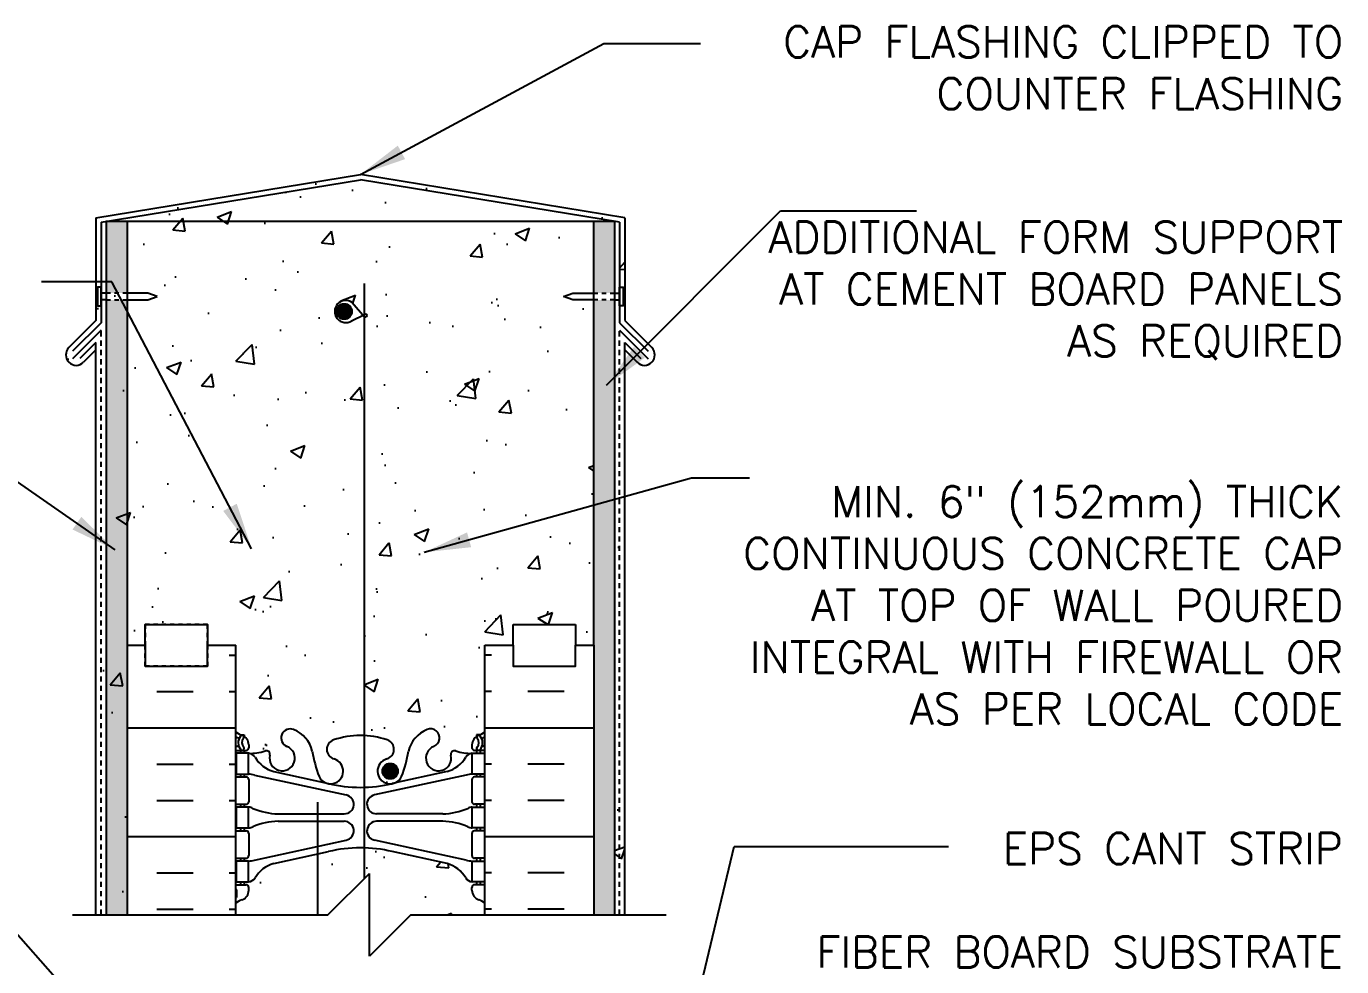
# Model space of a CAD drawing. Header units: inches. Extents: x 98.7 to 149.2, y 191.1 to 275.7.
# Drawn here: x 115.89 to 147.6, y 253.01 to 275.69 of the extents above; entities that cross this region are included whole.
import ezdxf

# ---------------------------------------------------------------- set-up
doc = ezdxf.new("R2010")
doc.units = ezdxf.units.IN
doc.header["$LTSCALE"] = 0.5
doc.header["$MEASUREMENT"] = 0
doc.linetypes.add('DASHED2', pattern=[0.375, 0.25, -0.125])
doc.linetypes.add('HIDDEN2', pattern=[0.1875, 0.125, -0.0625])
for name, color, linetype in [('HATCH', 12, 'Continuous'), ('line25', 2, 'Continuous'), ('LINE3', 3, 'Continuous'), ('LINE50', 5, 'Continuous'), ('LINE9', 9, 'Continuous'), ('TEXT', 4, 'Continuous'), ('Web_Edge', 9, 'Continuous')]:
    doc.layers.add(name, color=color, linetype=linetype)
doc.styles.add('DIM', font='romans.shx', dxfattribs={"width": 0.7})
doc.styles.add('ROMANS', font='romans.shx', dxfattribs={"height": 1.125})
doc.styles.get("Standard").update_dxf_attribs({"font": 'romans.shx', "height": 1.125})
doc.dimstyles.new('ext', dxfattribs={"dimscale": 12, "dimtxt": 0.09375, "dimasz": 0.09375, "dimexe": 0.09375, "dimexo": 0.0625, "dimgap": 0.0625, "dimtad": 0, "dimjust": 1, "dimdec": 1, "dimzin": 3, "dimdsep": 46, "dimlunit": 4, "dimtxsty": 'DIM', "dimcen": 0.09, "dimdle": 0.09375, "dimclrt": 4, "dimadec": 0, "dimazin": 0, "dimtfac": 1, "dimtdec": 1, "dimtmove": 2, "dimatfit": 3, "dimfxl": 1, "dimfrac": 2, "dimtolj": 1, "dimtzin": 0, "dimarcsym": 0})
doc.dimstyles.new('ext_12', dxfattribs={"dimscale": 12, "dimtxt": 0.09375, "dimasz": 0.09375, "dimexe": 0.09375, "dimexo": 0.0625, "dimgap": 0.0625, "dimtad": 1, "dimdec": 1, "dimzin": 3, "dimdsep": 46, "dimlunit": 4, "dimtxsty": 'DIM', "dimcen": 0.09, "dimdle": 0.09375, "dimclrt": 4, "dimadec": 0, "dimazin": 0, "dimtfac": 1, "dimtdec": 1, "dimtmove": 2, "dimatfit": 3, "dimfxl": 1, "dimfrac": 2, "dimtolj": 1, "dimtzin": 0, "dimarcsym": 0})
pattern_1 = [(50, (0, 0), (3.5863, -0.31376), [0.375, -4.125]), (355, (0, 0), (-0.693757, 3.76096), [0.3, -3.3]), (100.4514, (0.299, -0.026), (2.892544, 3.4472), [0.3187, -3.50571]), (46.1842, (0, 1), (5.336207, -0.827596), [0.5625, -6.1875]), (96.6356, (0.4447, 0.931), (4.67331, 4.87059), [0.47805, -5.25857]), (351.1842, (0, 1), (4.67331, 4.87059), [0.45, -4.95]), (21, (0.5, 0.75), (2.984535, -2.013094), [0.375, -4.125]), (326, (0.5, 0.75), (1.216577, 3.62575), [0.3, -3.3]), (71.4514, (0.7487, 0.5822), (4.20111, 1.612656), [0.3187, -3.50571]), (37.5, (0, 0), (0.0607993, 1.664469), [0, -3.26, 0, -3.35, 0, -3.3125]), (7.5, (0, 0), (1.315348, 1.972059), [0, -1.91, 0, -3.185, 0, -1.2625]), (327.5, (-1.115, 0), (2.669112, -0.1127744), [0, -1.25, 0, -3.9, 0, -5.175]), (317.5, (-1.615, 0), (2.91593, 0.500525), [0, -1.625, 0, -2.59, 0, -3.675])]

msp = doc.modelspace()

# ---------------------------------------------------------------- hatches: boundary and pattern name
at = {"layer": 'HATCH'}
h = msp.add_hatch(dxfattribs=at)
h.set_pattern_fill('AR-CONC', color=256, scale=0.5)
h.set_pattern_definition(pattern_1)
h.paths.add_polyline_path([(129.569, 269.089), (129.068, 269.089), (128.845, 269.17), (129.069, 269.251), (129.569, 269.251), (129.569, 270.985), (130.069, 270.985), (123.944, 271.985), (117.694, 270.965), (117.694, 268.942), (117.61, 268.942), (117.61, 269.398), (117.694, 269.398), (117.694, 270.965), (123.944, 271.985), (130.194, 270.965), (130.194, 269.398), (130.279, 269.398), (130.279, 268.942), (130.194, 268.942), (130.194, 269.089), (130.069, 269.089), (130.069, 254.259), (130.319, 254.259), (130.319, 267.882), (130.618, 267.583, 1), (130.971, 267.937), (130.319, 268.589), (130.319, 271.071), (123.944, 272.112), (117.569, 271.071), (117.569, 268.589), (116.918, 267.937, 1), (117.271, 267.583), (117.569, 267.882), (117.569, 254.259), (118.319, 254.259), (118.319, 260.759), (118.757, 260.759), (118.757, 261.259), (120.257, 261.259), (120.257, 260.759), (120.944, 260.759), (120.944, 258.67, 0.064398), (121.054, 258.604), (121.144, 258.604), (121.144, 258.562, -0.249069), (121.254, 258.355), (121.254, 258.287, -0.414214), (121.192, 258.225), (121.144, 258.225), (121.144, 258.155), (121.249, 258.155, 0.10046), (121.643, 258.212, -0.601435), (121.763, 258.107, 2.182095), (122.173, 258.32, -1), (122.336, 258.729, -0.24438), (122.784, 258.208, 0.053157), (122.95, 257.594, 1.553132), (123.309, 258.018, -0.735593), (123.296, 258.476, -0.082755), (123.944, 258.584, -0.082755), (124.593, 258.476, -0.735593), (124.58, 258.018, 1.553132), (124.938, 257.594, 0.053157), (125.104, 258.208, -0.24438), (125.553, 258.729, -1), (125.716, 258.32, 2.182095), (126.126, 258.107, -0.601435), (126.246, 258.212, 0.10046), (126.639, 258.155), (126.744, 258.155), (126.744, 258.225), (126.697, 258.225, -0.414214), (126.634, 258.287), (126.634, 258.355, -0.249069), (126.744, 258.562), (126.744, 258.604), (126.834, 258.604, 0.064398), (126.944, 258.67), (126.944, 260.759), (127.632, 260.759), (127.632, 261.259), (129.132, 261.259), (129.132, 260.759), (129.569, 260.759)])
h.paths.add_polyline_path([(123.747, 269.025), (124.01, 268.722), (124.044, 268.739, -2.114532), (124.044, 268.682), (124.01, 268.722), (123.728, 268.578, -1.846412)], flags=16)
h = msp.add_hatch(dxfattribs=at)
h.set_pattern_fill('AR-SAND', color=256, scale=0.25, style=0)
h.set_pattern_definition([(37.5, (129.7152, 249.90363), (-0.0157483, 0.481706), [0, -0.38, 0, -0.425, 0, -0.40625]), (7.5, (129.7152, 249.90363), (0.442444, 0.705537), [0, -0.205, 0, -0.3425, 0, -0.13125]), (327.5, (129.4077, 249.90363), (0.7785355, 0.001415), [0, -0.125, 0, -0.45, 0, -0.5875]), (317.5, (129.4077, 249.9036), (0.751532, 0.219419), [0, -0.0625, 0, -0.295, 0, -0.3375])])
h.paths.add_polyline_path([(130.069, 251.759), (129.569, 251.759), (129.569, 242.259), (130.069, 242.259)])
h.paths.add_polyline_path([(118.319, 251.759), (117.819, 251.759), (117.819, 242.259), (118.319, 242.259)])
h.paths.add_polyline_path([(118.319, 270.985), (117.819, 270.985), (117.819, 269.251), (118.319, 269.251)])
h.paths.add_polyline_path([(130.069, 270.985), (129.569, 270.985), (129.569, 269.251), (130.069, 269.251)])
h.paths.add_polyline_path([(130.069, 269.089), (129.569, 269.089), (129.569, 260.759), (129.569, 254.259), (130.069, 254.259)])
h.paths.add_polyline_path([(118.319, 260.759), (118.319, 269.089), (117.819, 269.089), (117.819, 254.259), (118.319, 254.259)])
h = msp.add_hatch(dxfattribs=at)
h.set_pattern_fill('INSUL', color=256, scale=7, style=0)
h.set_pattern_definition([(0, (-2805.2172, 657.7682), (0, -2.625), []), (0, (-2805.2172, 656.8932), (0, -2.625), [0.875, -0.875]), (0, (-2805.2172, 656.0182), (0, -2.625), [0.875, -0.875])])
h.paths.add_polyline_path([(118.319, 254.259), (120.944, 254.259), (120.944, 260.759), (120.257, 260.759), (120.257, 260.259), (118.757, 260.259), (118.757, 260.759), (118.319, 260.759)])
h = msp.add_hatch(dxfattribs=at)
h.set_pattern_fill('INSUL', color=256, scale=7, style=0)
h.set_pattern_definition([(180, (3053.106, 657.7682), (0, -2.625), []), (180, (3053.106, 656.8932), (0, -2.625), [0.875, -0.875]), (180, (3053.106, 656.0182), (0, -2.625), [0.875, -0.875])])
h.paths.add_polyline_path([(126.944, 254.259), (129.569, 254.259), (129.569, 260.759), (129.132, 260.759), (129.132, 260.259), (127.632, 260.259), (127.632, 260.759), (126.944, 260.759)])
h = msp.add_hatch(dxfattribs=at)
h.set_pattern_fill('AR-CONC', color=256, scale=0.5)
h.set_pattern_definition(pattern_1)
h.paths.add_polyline_path([(126.944, 216.043, 0.082415), (126.801, 216.122, -0.317837), (126.634, 216.357), (126.634, 216.425, -0.414214), (126.697, 216.487), (126.744, 216.487), (126.744, 216.557), (126.639, 216.557, -0.188973), (126.483, 216.652, 0.196323), (126.034, 216.998), (124.713, 217.289, 0.057795), (123.944, 217.378, 0.057795), (123.176, 217.289), (121.854, 216.998, 0.196323), (121.405, 216.652, -0.188973), (121.249, 216.557), (121.144, 216.557), (121.144, 216.487), (121.192, 216.487, -0.414214), (121.254, 216.425), (121.254, 216.357, -0.317837), (121.088, 216.122, 0.082415), (120.944, 216.043), (120.944, 213.202), (122.944, 213.202), (123.944, 214.202), (123.944, 213.202), (123.944, 212.202), (124.944, 213.202), (126.944, 213.202)])
h.paths.add_polyline_path([(126.944, 223.973), (126.944, 224.35, 0.064398), (126.834, 224.416), (126.744, 224.416), (126.744, 224.458, -0.249069), (126.634, 224.665), (126.634, 224.733, -0.414214), (126.697, 224.795), (126.744, 224.795), (126.744, 224.865), (126.639, 224.865, 0.10046), (126.246, 224.808, -0.601435), (126.126, 224.913, 2.182095), (125.716, 224.7, -1), (125.553, 224.291, -0.24438), (125.104, 224.812, 0.053157), (124.938, 225.426, 1.553132), (124.58, 225.002, -0.735593), (124.593, 224.544, -0.082755), (123.944, 224.436, -0.082755), (123.296, 224.544, -0.735593), (123.309, 225.002, 1.553132), (122.95, 225.426, 0.053157), (122.784, 224.812, -0.24438), (122.336, 224.291, -1), (122.173, 224.7, 2.182095), (121.763, 224.913, -0.601435), (121.643, 224.808, 0.10046), (121.249, 224.865), (121.144, 224.865), (121.144, 224.795), (121.192, 224.795, -0.414214), (121.254, 224.733), (121.254, 224.665, -0.249069), (121.144, 224.458), (121.144, 224.416), (121.054, 224.416, 0.064398), (120.944, 224.35), (120.944, 223.973), (120.944, 221.165), (122.559, 221.165), (122.559, 221.444), (122.785, 221.444), (122.785, 220.915), (122.785, 220.386), (122.559, 220.386), (122.559, 220.665), (120.944, 220.665), (120.944, 220.172, 0.064398), (121.054, 220.106), (121.144, 220.106), (121.144, 220.065, -0.249069), (121.254, 219.857), (121.254, 219.79, -0.414214), (121.192, 219.727), (121.144, 219.727), (121.144, 219.657), (121.249, 219.657, 0.10046), (121.643, 219.715, -0.601435), (121.763, 219.61, 2.182095), (122.173, 219.823, -1), (122.336, 220.231, -0.24438), (122.784, 219.71, 0.053157), (122.95, 219.096, 1.553132), (123.309, 219.521, -0.735593), (123.296, 219.979, -0.082755), (123.944, 220.087, -0.082755), (124.593, 219.979, -0.735593), (124.58, 219.521, 1.553132), (124.938, 219.096, 0.053157), (125.104, 219.71, -0.24438), (125.553, 220.231, -1), (125.716, 219.823, 2.182095), (126.126, 219.61, -0.601435), (126.246, 219.715, 0.10046), (126.639, 219.657), (126.744, 219.657), (126.744, 219.727), (126.697, 219.727, -0.414214), (126.634, 219.79), (126.634, 219.857, -0.249069), (126.744, 220.065), (126.744, 220.106), (126.834, 220.106, 0.064398), (126.944, 220.172), (126.944, 220.665), (125.33, 220.665), (125.33, 220.386), (125.103, 220.386), (125.103, 220.915), (125.103, 221.444), (125.33, 221.444), (125.33, 221.165), (126.944, 221.165)])
h.paths.add_polyline_path([(129.569, 222.915), (126.944, 223.973), (126.944, 221.165), (129.569, 221.165)])
h.paths.add_polyline_path([(120.944, 220.665), (118.319, 220.665), (118.319, 218.915), (120.942, 217.857), (120.944, 217.857)])
h.paths.add_polyline_path([(120.944, 223.973), (118.319, 222.915), (118.319, 221.165), (120.944, 221.165)])
h.paths.add_polyline_path([(126.944, 234.043, 0.082415), (126.801, 234.122, -0.317837), (126.634, 234.357), (126.634, 234.425, -0.414214), (126.697, 234.487), (126.744, 234.487), (126.744, 234.557), (126.639, 234.557, -0.188973), (126.483, 234.652, 0.196323), (126.034, 234.998), (124.713, 235.289, 0.057795), (123.944, 235.378, 0.057795), (123.176, 235.289), (121.854, 234.998, 0.196323), (121.405, 234.652, -0.188973), (121.249, 234.557), (121.144, 234.557), (121.144, 234.487), (121.192, 234.487, -0.414214), (121.254, 234.425), (121.254, 234.357, -0.317837), (121.088, 234.122, 0.082415), (120.944, 234.043), (120.944, 228.48, 0.082415), (121.088, 228.401, -0.317837), (121.254, 228.165), (121.254, 228.098, -0.414214), (121.192, 228.035), (121.144, 228.035), (121.144, 227.965), (121.249, 227.965, -0.188973), (121.405, 227.87, 0.196323), (121.854, 227.524), (123.176, 227.233, 0.057795), (123.944, 227.144, 0.057795), (124.713, 227.233), (126.034, 227.524, 0.196323), (126.483, 227.87, -0.188973), (126.639, 227.965), (126.744, 227.965), (126.744, 228.035), (126.697, 228.035, -0.414214), (126.634, 228.098), (126.634, 228.165, -0.317837), (126.801, 228.401, 0.082415), (126.944, 228.48)])
h.paths.add_polyline_path([(124.913, 240.259), (124.149, 240.259, 0.477564), (123.898, 240.241, 0.246206), (123.74, 240.323), (123.74, 240.259), (122.976, 240.259), (122.976, 237.053, 1.420459), (123.309, 237.521, -0.735593), (123.296, 237.979, -0.082755), (123.944, 238.087, -0.082755), (124.593, 237.979, -0.735593), (124.58, 237.521, 1.420459), (124.913, 237.053)])
h.paths.add_polyline_path([(126.944, 238.759), (126.913, 238.759), (126.913, 240.259), (125.413, 240.259), (125.413, 238.157, -0.053125), (125.553, 238.231, -1), (125.716, 237.823, 2.182095), (126.126, 237.61, -0.601435), (126.246, 237.715, 0.10046), (126.639, 237.657), (126.744, 237.657), (126.744, 237.727), (126.697, 237.727, -0.414214), (126.634, 237.79), (126.634, 237.857, -0.249069), (126.744, 238.065), (126.744, 238.106), (126.834, 238.106, 0.064398), (126.944, 238.172)])
h.paths.add_polyline_path([(122.476, 240.259), (120.976, 240.259), (120.976, 238.759), (120.944, 238.759), (120.944, 238.172, 0.064398), (121.054, 238.106), (121.144, 238.106), (121.144, 238.065, -0.249069), (121.254, 237.857), (121.254, 237.79, -0.414214), (121.192, 237.727), (121.144, 237.727), (121.144, 237.657), (121.249, 237.657, 0.10046), (121.643, 237.715, -0.601435), (121.763, 237.61, 2.182095), (122.173, 237.823, -1), (122.336, 238.231, -0.053125), (122.476, 238.157)])
h.paths.add_polyline_path([(124.149, 242.259), (124.399, 242.259, -0.414214), (124.649, 242.009), (124.649, 241.009, 0.414214), (124.899, 240.759), (124.963, 240.759), (124.963, 242.259), (125.634, 242.276, -0.095423), (125.553, 242.291, -0.24438), (125.104, 242.812, 0.053157), (124.938, 243.426, 1.553132), (124.58, 243.002, -0.735593), (124.593, 242.544, -0.082755), (123.944, 242.436, -0.082755), (123.296, 242.544, -0.735593), (123.309, 243.002, 1.553132), (122.95, 243.426, 0.053157), (122.784, 242.812, -0.24438), (122.336, 242.291, -0.095423), (122.254, 242.276), (122.925, 242.259), (122.925, 240.759), (122.99, 240.759, 0.414214), (123.24, 241.009), (123.24, 242.009, -0.414214), (123.49, 242.259), (123.74, 242.259), (123.74, 240.323, -0.246206), (123.898, 240.241, -0.477564), (124.149, 240.259)])
h.paths.add_polyline_path([(126.634, 242.665), (126.634, 242.733, -0.414214), (126.697, 242.795), (126.744, 242.795), (126.744, 242.865), (126.639, 242.865, 0.10046), (126.246, 242.808, -0.601435), (126.126, 242.913, 2.182095), (125.716, 242.7, -0.825779), (125.634, 242.276), (126.944, 242.274), (126.944, 242.35, 0.064398), (126.834, 242.416), (126.744, 242.416), (126.744, 242.458, -0.249069)])
h.paths.add_polyline_path([(122.173, 242.7, 2.182095), (121.763, 242.913, -0.601435), (121.643, 242.808, 0.10046), (121.249, 242.865), (121.144, 242.865), (121.144, 242.795), (121.192, 242.795, -0.414214), (121.254, 242.733), (121.254, 242.665, -0.249069), (121.144, 242.458), (121.144, 242.416), (121.054, 242.416, 0.064398), (120.944, 242.35), (120.944, 242.259), (122.254, 242.276, -0.825779)])
h.paths.add_polyline_path([(126.944, 251.759), (125.163, 251.759), (124.163, 250.759), (124.163, 252.759), (123.163, 251.759), (120.944, 251.759), (120.944, 246.48, 0.082415), (121.088, 246.401, -0.317837), (121.254, 246.165), (121.254, 246.098, -0.414214), (121.192, 246.035), (121.144, 246.035), (121.144, 245.965), (121.249, 245.965, -0.188973), (121.405, 245.87, 0.196323), (121.854, 245.524), (123.176, 245.233, 0.057795), (123.944, 245.144, 0.057795), (124.713, 245.233), (126.034, 245.524, 0.196323), (126.483, 245.87, -0.188973), (126.639, 245.965), (126.744, 245.965), (126.744, 246.035), (126.697, 246.035, -0.414214), (126.634, 246.098), (126.634, 246.165, -0.317837), (126.801, 246.401, 0.082415), (126.944, 246.48)])
h.paths.add_polyline_path([(126.483, 255.15, 0.196323), (126.034, 255.496), (124.713, 255.786, 0.057795), (123.944, 255.876, 0.057795), (123.176, 255.786), (121.854, 255.496, 0.196323), (121.405, 255.15, -0.188973), (121.249, 255.055), (121.144, 255.055), (121.144, 254.985), (121.192, 254.985, -0.414214), (121.254, 254.922), (121.254, 254.855, -0.317837), (121.088, 254.619, 0.082415), (120.944, 254.54), (120.944, 254.259), (123.163, 254.259), (124.163, 255.259), (124.163, 253.259), (125.163, 254.259), (126.944, 254.259), (126.944, 254.54, 0.082415), (126.801, 254.619, -0.317837), (126.634, 254.855), (126.634, 254.922, -0.414214), (126.697, 254.985), (126.744, 254.985), (126.744, 255.055), (126.639, 255.055, -0.188973)])
at = {"layer": 'LINE3'}
msp.add_hatch(color=256, dxfattribs=at).paths.add_polyline_path([(123.742, 268.809, 1), (123.367, 268.809, 1)])
h = msp.add_hatch(color=256, dxfattribs=at)
h.paths.add_polyline_path([(124.847, 257.759, 0.831395), (124.478, 257.759)])
h.paths.add_polyline_path([(124.85, 257.724, 0.045935), (124.847, 257.759), (124.478, 257.759, 0.045935), (124.475, 257.724, 1)])

# ---------------------------------------------------------------- linework, layer by layer
at = {"layer": 'HATCH', "color": 6}
for p, q in [((117.569, 271.071), (123.944, 272.112)), ((130.319, 271.071), (123.944, 272.112)), ((117.569, 271.071), (117.569, 268.589)), ((130.319, 271.071), (130.319, 268.589)), ((117.569, 268.589), (116.918, 267.937)), ((130.319, 268.589), (130.971, 267.937)), ((117.569, 268.059), (117.183, 267.672)), ((130.319, 268.059), (130.706, 267.672)), ((117.569, 267.882), (117.271, 267.583)), ((130.319, 267.882), (130.618, 267.583))]:
    msp.add_line(p, q, dxfattribs=at)
at = {"layer": 'HATCH'}
for p, q in [((117.694, 270.965), (123.944, 271.985)), ((130.194, 270.965), (123.944, 271.985)), ((117.694, 270.965), (117.694, 268.537)), ((117.819, 270.985), (117.819, 270.985)), ((130.069, 270.985), (130.069, 270.985)), ((130.194, 270.965), (130.194, 268.537)), ((117.819, 269.251), (117.694, 269.251)), ((117.819, 269.089), (117.694, 269.089)), ((117.694, 268.36), (117.003, 267.669)), ((117.694, 268.537), (117.006, 267.849)), ((130.194, 268.537), (130.883, 267.849)), ((130.194, 268.36), (130.885, 267.669)), ((117.569, 254.259), (117.569, 268.059)), ((130.319, 254.259), (130.319, 268.059))]:
    msp.add_line(p, q, dxfattribs=at)
at = {"layer": 'HATCH', "linetype": 'HIDDEN2'}
for p, q in [((118.319, 269.251), (117.819, 269.251)), ((129.569, 269.251), (130.069, 269.251)), ((117.819, 269.089), (118.319, 269.089)), ((130.069, 269.089), (129.569, 269.089))]:
    msp.add_line(p, q, dxfattribs=at)
at = {"layer": 'HATCH', "linetype": 'Continuous'}
for p, q in [((118.82, 269.251), (118.319, 269.251)), ((119.044, 269.17), (118.82, 269.251)), ((128.845, 269.17), (129.069, 269.251)), ((129.069, 269.251), (129.569, 269.251)), ((130.069, 269.251), (130.194, 269.251)), ((118.319, 269.089), (118.82, 269.089)), ((118.82, 269.089), (119.044, 269.17)), ((129.068, 269.089), (128.845, 269.17)), ((129.569, 269.089), (129.068, 269.089)), ((130.069, 269.089), (130.194, 269.089))]:
    msp.add_line(p, q, dxfattribs=at)
at = {"layer": 'HATCH'}
for points in [[(117.694, 268.942), (117.694, 269.398), (117.61, 269.398), (117.61, 268.942)], [(130.194, 268.942), (130.194, 269.398), (130.279, 269.398), (130.279, 268.942)]]:
    msp.add_lwpolyline(points, close=True, dxfattribs=at)
at = {"layer": 'HATCH', "color": 6}
for centre, start, end in [((117.094, 267.76), 135, 315), ((130.794, 267.76), 225, 45)]:
    msp.add_arc(centre, 0.25, start, end, dxfattribs=at)
at = {"layer": 'line25'}
for p, q in [((118.319, 270.985), (118.319, 260.759)), ((129.569, 260.759), (129.569, 270.985)), ((123.747, 269.025), (124.044, 268.682)), ((123.732, 268.58), (124.044, 268.739)), ((120.944, 254.259), (120.944, 260.759)), ((126.944, 254.259), (126.944, 260.759))]:
    msp.add_line(p, q, dxfattribs=at)
for centre, radius, start, end in [((123.592, 268.808), 0.267, 54.3831, 302.2172), ((124.068, 268.711), 0.0369, 230.6206, 129.3794)]:
    msp.add_arc(centre, radius, start, end, dxfattribs=at)
at = {"layer": 'LINE3'}
for p, q in [((124.044, 255.14), (124.044, 269.485)), ((122.921, 254.259), (122.921, 256.979))]:
    msp.add_line(p, q, dxfattribs=at)
for centre in [(123.554, 268.809), (124.663, 257.724)]:
    msp.add_circle(centre, 0.188, dxfattribs=at)
at = {"layer": 'LINE50', "color": 9, "linetype": 'DASHED2'}
for p, q in [((117.694, 254.259), (117.694, 268.36)), ((130.194, 254.259), (130.194, 268.36))]:
    msp.add_line(p, q, dxfattribs=at)
at = {"layer": 'LINE50'}
for p, q in [((127.632, 260.759), (127.632, 261.259)), ((127.632, 261.259), (129.132, 261.259)), ((129.132, 261.259), (129.132, 260.759)), ((118.319, 260.759), (118.319, 254.259)), ((126.944, 260.759), (127.632, 260.759)), ((129.132, 260.759), (129.569, 260.759))]:
    msp.add_line(p, q, dxfattribs=at)
for points in [[(118.319, 260.759), (118.757, 260.759), (118.757, 261.259), (120.257, 261.259), (120.257, 260.759), (120.944, 260.759)], [(118.319, 260.759), (118.757, 260.759), (118.757, 260.259), (120.257, 260.259), (120.257, 260.759), (120.944, 260.759)], [(126.944, 260.759), (127.632, 260.759), (127.632, 260.259), (129.132, 260.259), (129.132, 260.759), (129.569, 260.759), (129.569, 254.259)]]:
    msp.add_lwpolyline(points, dxfattribs=at)
at = {"layer": 'LINE9'}
for p, q in [((117.819, 270.985), (117.819, 254.259)), ((117.819, 270.985), (118.319, 270.985)), ((129.569, 270.985), (130.069, 270.985)), ((130.069, 270.985), (130.069, 254.259)), ((123.163, 254.259), (124.163, 255.259)), ((124.163, 253.259), (124.163, 255.259)), ((117.007, 254.259), (123.163, 254.259)), ((125.163, 254.259), (124.163, 253.259)), ((125.163, 254.259), (131.319, 254.259))]:
    msp.add_line(p, q, dxfattribs=at)
at = {"layer": 'LINE9', "linetype": 'DASHED2', "ltscale": 0.15}
for points in [[(120.257, 260.759), (120.257, 260.759), (120.257, 261.259), (118.757, 261.259), (118.757, 260.759), (118.757, 260.759)], [(127.632, 260.759), (127.632, 260.759), (127.632, 261.259), (129.132, 261.259), (129.132, 260.759), (129.132, 260.759)], [(120.257, 260.759), (120.257, 260.759), (120.257, 260.259), (118.757, 260.259), (118.757, 260.759), (118.757, 260.759)], [(127.632, 260.759), (127.632, 260.759), (127.632, 260.259), (129.132, 260.259), (129.132, 260.759), (129.132, 260.759)]]:
    msp.add_lwpolyline(points, dxfattribs=at)
at = {"layer": 'TEXT', "color": 2}
msp.add_line((118.319, 270.985), (129.569, 270.985), dxfattribs=at)
at = {"layer": 'Web_Edge'}
for p, q in [((121.054, 258.604), (121.144, 258.604)), ((121.144, 258.604), (121.144, 258.562)), ((126.834, 258.604), (126.744, 258.604)), ((126.744, 258.604), (126.744, 258.562)), ((120.944, 258.325), (120.986, 258.325)), ((120.944, 258.225), (121.192, 258.225)), ((121.054, 258.225), (121.054, 258.155)), ((121.144, 258.225), (121.144, 258.155)), ((121.254, 258.355), (121.254, 258.287)), ((126.634, 258.355), (126.634, 258.287)), ((126.944, 258.225), (126.697, 258.225)), ((126.744, 258.225), (126.744, 258.155)), ((126.834, 258.225), (126.834, 258.155)), ((126.944, 258.325), (126.902, 258.325)), ((120.944, 257.585), (121.192, 257.585)), ((121.054, 257.655), (121.054, 257.585)), ((121.144, 257.655), (121.144, 257.585)), ((121.254, 257.522), (121.254, 256.987)), ((121.393, 257.631), (123.605, 257.15)), ((121.854, 257.714), (123.176, 257.423)), ((126.495, 257.631), (124.284, 257.15)), ((126.034, 257.714), (124.713, 257.423)), ((126.634, 257.522), (126.634, 256.987)), ((126.944, 257.585), (126.697, 257.585)), ((126.744, 257.655), (126.744, 257.585)), ((126.834, 257.655), (126.834, 257.585)), ((120.944, 256.925), (121.192, 256.925)), ((121.054, 256.925), (121.054, 256.855)), ((121.144, 256.925), (121.144, 256.855)), ((126.944, 256.925), (126.697, 256.925)), ((126.744, 256.925), (126.744, 256.855)), ((126.834, 256.925), (126.834, 256.855)), ((121.959, 256.695), (123.555, 256.695)), ((125.93, 256.695), (124.333, 256.695)), ((120.944, 256.285), (121.192, 256.285)), ((121.054, 256.355), (121.054, 256.285)), ((121.144, 256.355), (121.144, 256.285)), ((121.959, 256.515), (123.555, 256.515)), ((125.93, 256.515), (124.333, 256.515)), ((126.944, 256.285), (126.697, 256.285)), ((126.744, 256.355), (126.744, 256.285)), ((126.834, 256.355), (126.834, 256.285)), ((121.254, 256.222), (121.254, 255.687)), ((121.393, 255.579), (123.605, 256.06)), ((126.495, 255.579), (124.284, 256.06)), ((126.634, 256.222), (126.634, 255.687)), ((120.944, 255.625), (121.192, 255.625)), ((121.054, 255.625), (121.054, 255.555)), ((121.144, 255.625), (121.144, 255.555)), ((121.854, 255.496), (123.176, 255.786)), ((126.034, 255.496), (124.713, 255.786)), ((126.944, 255.625), (126.697, 255.625)), ((126.744, 255.625), (126.744, 255.555)), ((126.834, 255.625), (126.834, 255.555)), ((120.944, 254.985), (121.192, 254.985)), ((121.054, 255.055), (121.054, 254.985)), ((121.144, 255.055), (121.144, 254.985)), ((126.944, 254.985), (126.697, 254.985)), ((126.744, 255.055), (126.744, 254.985)), ((126.834, 255.055), (126.834, 254.985)), ((120.954, 254.865), (120.954, 254.679)), ((121.254, 254.855), (121.254, 254.922)), ((126.634, 254.855), (126.634, 254.922)), ((126.934, 254.865), (126.934, 254.679))]:
    msp.add_line(p, q, dxfattribs=at)
for points in [[(120.949, 257.655), (121.249, 257.655), (121.249, 258.155), (120.949, 258.155)], [(126.939, 257.655), (126.639, 257.655), (126.639, 258.155), (126.939, 258.155)], [(120.949, 256.355), (121.249, 256.355), (121.249, 256.855), (120.949, 256.855)], [(126.939, 256.355), (126.639, 256.355), (126.639, 256.855), (126.939, 256.855)], [(120.949, 255.055), (121.249, 255.055), (121.249, 255.555), (120.949, 255.555)], [(126.939, 255.055), (126.639, 255.055), (126.639, 255.555), (126.939, 255.555)]]:
    msp.add_lwpolyline(points, close=True, dxfattribs=at)
for centre, radius, start, end in [((121.254, 259.062), 0.5, 231.6833, 250.5288), ((121.254, 259.062), 0.6, 238.8907, 245.0748), ((121.248, 258.409), 0.25, 140.1145, 222.4609), ((120.993, 258.5), 0.02, 340.7916, 65.0748), ((121.09, 258.54), 0.045, 319.1879, 141.448), ((121.004, 258.355), 0.25, 0, 70.5288), ((121.248, 258.409), 0.16, 140.0001, 222.4609), ((122.254, 258.524), 0.22, 68.1963, 248.1963), ((122.059, 258.037), 0.745, 13.2652, 68.1963), ((123.374, 258.249), 0.24, 108.923, 254.2747), ((123.944, 256.584), 2, 90, 108.923), ((123.944, 256.584), 2, 71.077, 90), ((124.515, 258.249), 0.24, 285.7253, 71.077), ((125.829, 258.037), 0.745, 111.8037, 166.7348), ((125.634, 258.524), 0.22, 291.8037, 111.8037), ((126.884, 258.355), 0.25, 109.4712, 180), ((126.798, 258.54), 0.045, 38.552, 220.8121), ((126.641, 258.409), 0.16, 317.5391, 39.9999), ((126.634, 259.062), 0.5, 289.4712, 308.3167), ((126.641, 258.409), 0.25, 317.5391, 39.8855), ((126.896, 258.5), 0.02, 114.9252, 199.2084), ((126.634, 259.062), 0.6, 294.9252, 301.1093), ((120.986, 258.345), 0.02, 270, 14.1541), ((121.097, 258.271), 0.045, 222.4609, 42.4609), ((121.192, 258.287), 0.0625, 270, 0), ((121.305, 259.153), 1, 266.7879, 289.9067), ((121.206, 257.909), 0.25, 37.2777, 80.0823), ((121.675, 258.128), 0.09, 346.6795, 108.8651), ((122.059, 258.037), 0.305, 166.6795, 68.1963), ((125.747, 258.679), 3, 189.0273, 201.1984), ((122.141, 258.679), 3, 338.8016, 350.9727), ((125.829, 258.037), 0.305, 111.8037, 13.3205), ((126.214, 258.128), 0.09, 71.1349, 193.3205), ((126.583, 259.153), 1, 250.0933, 273.2121), ((126.682, 257.909), 0.25, 99.9177, 142.7223), ((126.697, 258.287), 0.0625, 180, 270), ((126.792, 258.271), 0.045, 137.5391, 317.5391), ((126.902, 258.345), 0.02, 165.8459, 270), ((122.054, 258.437), 0.75, 210.155, 254.5838), ((123.226, 257.724), 0.305, 205.3782, 74.2747), ((124.663, 257.724), 0.305, 105.7253, 334.6218), ((125.835, 258.437), 0.75, 285.4162, 329.845), ((121.192, 257.522), 0.0625, 0, 90), ((121.159, 256.659), 1, 76.4291, 84.7991), ((126.73, 256.659), 1, 95.2009, 103.5709), ((126.697, 257.522), 0.0625, 90, 180), ((123.944, 260.69), 3.356, 256.7692, 270), ((123.944, 260.69), 3.356, 270, 283.2308), ((121.192, 256.987), 0.0625, 270, 0), ((123.555, 256.925), 0.23, 270, 77.6055), ((124.333, 256.925), 0.23, 102.3945, 270), ((126.697, 256.987), 0.0625, 180, 270), ((121.245, 256.636), 0.219, 60.4937, 88.92), ((121.989, 258.295), 1.6, 246.5673, 268.9203), ((125.899, 258.295), 1.6, 271.0797, 293.4327), ((126.643, 256.636), 0.219, 91.08, 119.5063), ((121.192, 256.222), 0.0625, 0, 90), ((121.245, 256.574), 0.219, 271.08, 299.5063), ((121.245, 256.574), 0.219, 271.08, 299.5063), ((121.989, 254.915), 1.6, 91.0797, 113.4327), ((121.989, 254.915), 1.6, 91.0797, 113.4327), ((123.555, 256.285), 0.23, 282.3945, 90), ((124.333, 256.285), 0.23, 90, 257.6055), ((125.899, 254.915), 1.6, 66.5673, 88.9203), ((125.899, 254.915), 1.6, 66.5673, 88.9203), ((126.643, 256.574), 0.219, 240.4937, 268.92), ((126.643, 256.574), 0.219, 240.4937, 268.92), ((126.697, 256.222), 0.0625, 90, 180), ((121.192, 255.687), 0.0625, 270, 0), ((123.944, 252.519), 3.356, 90, 103.2308), ((123.944, 252.519), 3.356, 76.7692, 90), ((126.697, 255.687), 0.0625, 180, 270), ((121.159, 256.551), 1, 275.2009, 283.5709), ((122.054, 254.773), 0.75, 105.4162, 149.845), ((125.835, 254.773), 0.75, 30.155, 74.5838), ((126.73, 256.551), 1, 256.4291, 264.7991), ((121.192, 254.922), 0.0625, 360, 90), ((121.206, 255.301), 0.25, 279.9177, 322.7223), ((126.682, 255.301), 0.25, 217.2777, 260.0823), ((126.697, 254.922), 0.0625, 90, 180), ((120.934, 254.865), 0.02, 0, 60.012), ((120.934, 254.679), 0.02, 301.073, 0), ((121.004, 254.855), 0.25, 289.4712, 360), ((126.884, 254.855), 0.25, 180, 250.5288), ((126.954, 254.865), 0.02, 119.988, 180), ((126.954, 254.679), 0.02, 180, 238.927), ((121.254, 254.148), 0.6, 121.073, 121.1093), ((121.254, 254.148), 0.5, 109.4712, 128.3167), ((126.634, 254.148), 0.5, 51.6833, 70.5288), ((126.634, 254.148), 0.6, 58.8907, 58.927)]:
    msp.add_arc(centre, radius, start, end, dxfattribs=at)

# ---------------------------------------------------------------- texts
at = {"layer": 'TEXT', "char_height": 0.75, "attachment_point": 6}
for s, insert, width in [('\\A1;CAP FLASHING CLIPPED TO COUNTER FLASHING ', (147.636, 274.686), 15.57124), ('\\A1;ADDITIONAL FORM SUPPORT AT CEMENT BOARD PANELS AS REQUIRED ', (147.636, 269.315), 15.57124), ('\\A1;MIN. 6" (152mm) THICK CONTINUOUS CONCRETE CAP AT TOP OF WALL POURED INTEGRAL WITH FIREWALL OR AS PER LOCAL CODE ', (147.636, 261.724), 16.10288)]:
    msp.add_mtext(s, dxfattribs=dict(at, insert=insert, width=width))
at = {"layer": 'TEXT', "char_height": 0.75, "attachment_point": 3, "style": 'ROMANS'}
for s, insert, width in [('\\A1;EPS CANT STRIP', (147.634, 256.233), 9.59335), ('\\A1;FIBER BOARD SUBSTRATE\\Pw/ ROOF MEMBRANE \\PON 3 {\\H0.7x;\\S1/2;}" (89mm) RIGID \\PINSULATION', (147.634, 253.74), 26.1134)]:
    msp.add_mtext(s, dxfattribs=dict(at, insert=insert, width=width))

# ---------------------------------------------------------------- leaders
at = {"layer": 'TEXT'}
for points, dimstyle in [([(123.944, 272.112), (129.814, 275.275), (132.142, 275.275)], 'ext'), ([(121.322, 263.089), (117.954, 269.527), (116.257, 269.527)], 'ext'), ([(118.033, 263.06), (115.309, 264.956), (114.599, 264.956)], 'ext'), ([(125.482, 263.002), (131.93, 264.795), (133.326, 264.795)], 'ext'), ([(131.178, 248.43), (132.955, 255.909), (138.127, 255.909)], 'ext_12'), ([(125.839, 242.259), (114.659, 254.935), (110.515, 254.935)], 'ext_12')]:
    msp.add_leader(points, dimstyle=dimstyle, override={"dimgap": 0.0625, "dimtad": 0}, dxfattribs=at)
msp.add_leader([(129.877, 267.029), (134.076, 271.234), (137.353, 271.234)], dimstyle='ext', dxfattribs=at)

doc.saveas('drawing.dxf')
